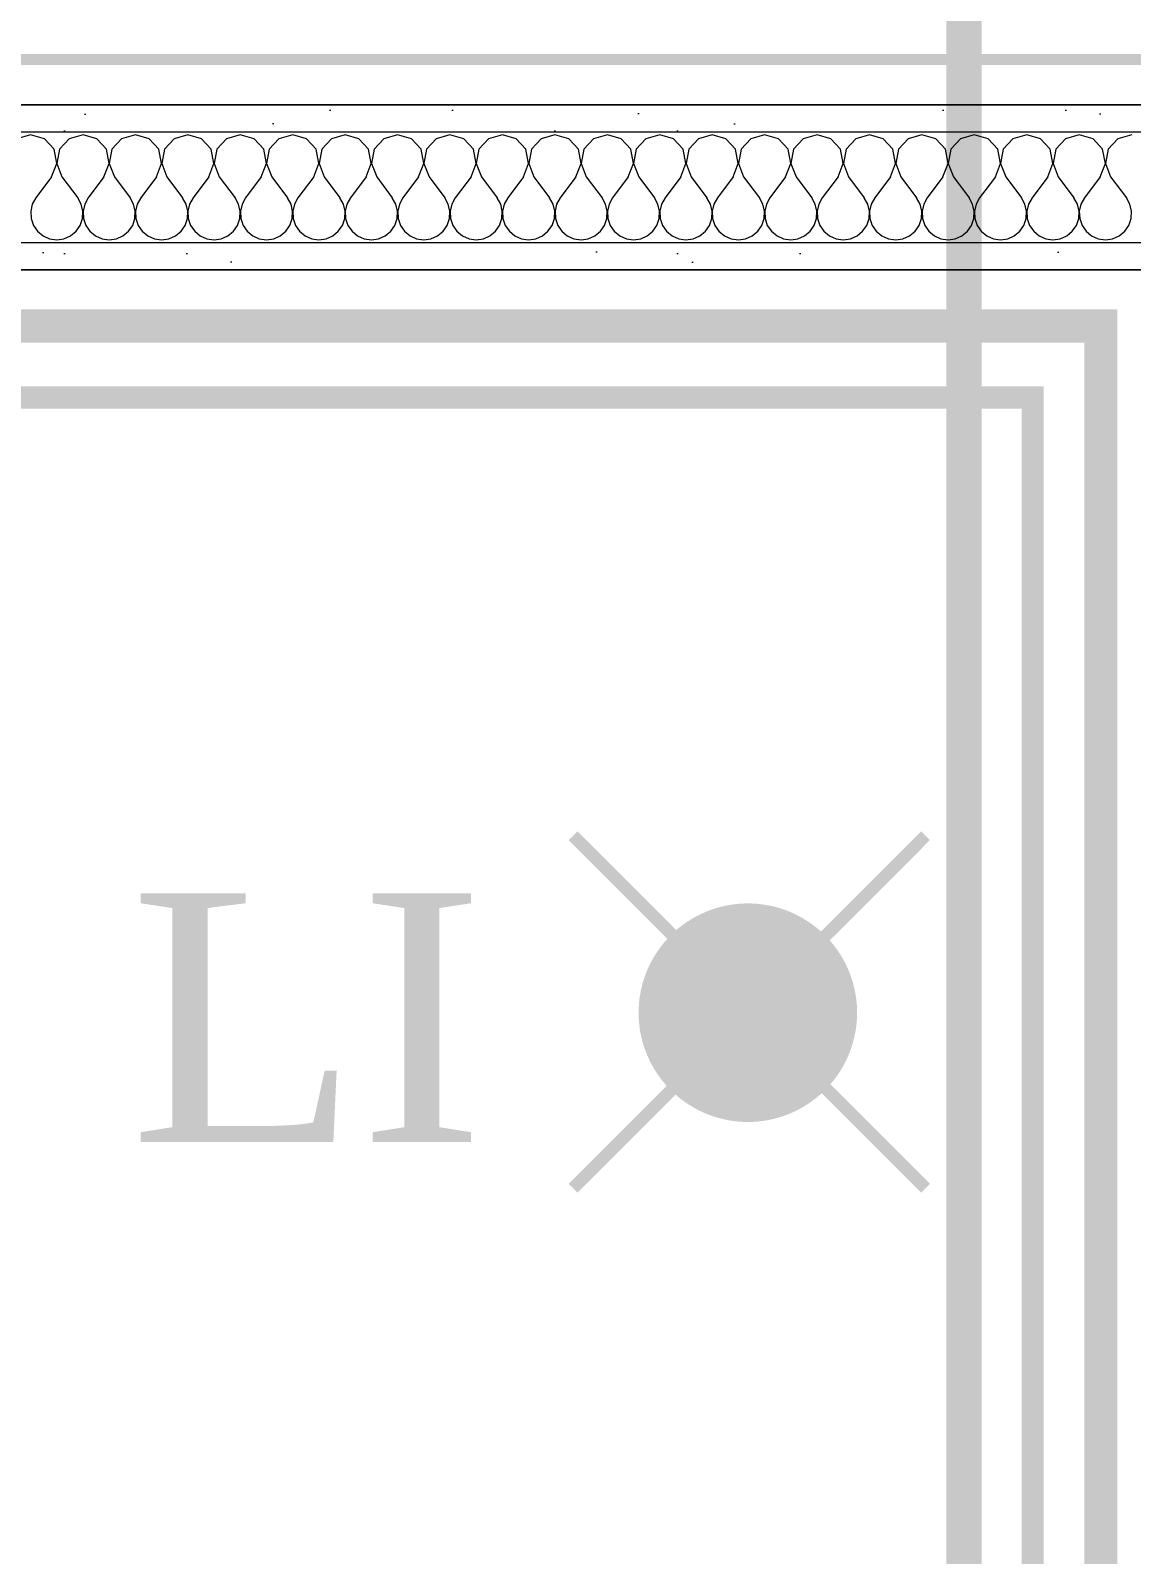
# Model space of a CAD drawing. Header units: millimetres. Extents: x 1322820 to 1391563, y 1051909 to 1098256.
# Drawn here: x 1360307 to 1361307, y 1081704 to 1083088 of the extents above; entities that cross this region are included whole.
import ezdxf

# ---------------------------------------------------------------- set-up
doc = ezdxf.new("R2010")
doc.units = ezdxf.units.MM
doc.header["$MEASUREMENT"] = 0
doc.linetypes.add('DUBLU_INTRERUPT', pattern=[1.093612, 0.529167, -0.211667, 0.141111, -0.211667])
doc.layers.get('0').update_dxf_attribs({"true_color": 0x787878})
doc.layers.add('Circuite', color=7, linetype='Continuous', lineweight=25)
for name, color, linetype in [('circuite iluminat vitali', 1, 'Continuous'), ('circuite prize vitali', 1, 'Continuous'), ('ELECTRICAL', 7, 'Continuous'), ('ELECTRICE', 1, 'Continuous')]:
    doc.layers.add(name, color=color, linetype=linetype)
doc.layers.add('New_arhitectura - pereti de compartimentare', color=7, linetype='Continuous', true_color=0x787878)
for name, color, linetype, lineweight, true_color in [('New_arhitectura - pereti de compartimentare_Pen_No__1', 7, 'Continuous', 13, 0x787878), ('New_arhitectura - pereti de compartimentare_Pen_No__21', 7, 'Continuous', 20, 0x787878), ('New_arhitectura - suprafete DTAC_Pen_No__14', 7, 'Continuous', 18, 0x787878), ('New_arhitectura - suprafete DTAC_Pen_No__2', 7, 'Continuous', 13, 0x787878)]:
    doc.layers.add(name, color=color, linetype=linetype, lineweight=lineweight, true_color=true_color)
pattern_1 = [(45, (1356235.236, 1079117.57), (-55.6847, 55.6847), [0, -52.5, 0, -78.75]), (110, (1356410.236, 1079117.57), (74.0008, 26.9341), [0, -38.5, 0, -66.5])]

# ---------------------------------------------------------------- blocks, each defined once
blk = doc.blocks.new('*X15', base_point=(1356235.2, 1078942.6))
at = {"layer": 'New_arhitectura - pereti de compartimentare_Pen_No__1', "color": 7, "linetype": 'Continuous', "lineweight": 13}
for p, q in [((1360306.7, 1082993.2), (1360294.1, 1082989.7)), ((1360319.2, 1082989.7), (1360306.7, 1082993.2)), ((1360328, 1082980.1), (1360319.2, 1082989.7)), ((1360341.8, 1082989.7), (1360333, 1082980.1)), ((1360354.3, 1082993.2), (1360341.8, 1082989.7)), ((1360366.8, 1082989.7), (1360354.3, 1082993.2)), ((1360375.6, 1082980.1), (1360366.8, 1082989.7)), ((1360389.4, 1082989.7), (1360380.6, 1082980.1)), ((1360401.9, 1082993.2), (1360389.4, 1082989.7)), ((1360414.4, 1082989.7), (1360401.9, 1082993.2)), ((1360423.2, 1082980.1), (1360414.4, 1082989.7)), ((1360437, 1082989.7), (1360428.2, 1082980.1)), ((1360449.5, 1082993.2), (1360437, 1082989.7)), ((1360462, 1082989.7), (1360449.5, 1082993.2)), ((1360470.8, 1082980.1), (1360462, 1082989.7)), ((1360484.6, 1082989.7), (1360475.8, 1082980.1)), ((1360497.1, 1082993.2), (1360484.6, 1082989.7)), ((1360509.7, 1082989.7), (1360497.1, 1082993.2)), ((1360518.4, 1082980.1), (1360509.7, 1082989.7)), ((1360532.2, 1082989.7), (1360523.5, 1082980.1)), ((1360544.8, 1082993.2), (1360532.2, 1082989.7)), ((1360557.3, 1082989.7), (1360544.8, 1082993.2)), ((1360566.1, 1082980.1), (1360557.3, 1082989.7)), ((1360579.9, 1082989.7), (1360571.1, 1082980.1)), ((1360592.4, 1082993.2), (1360579.9, 1082989.7)), ((1360604.9, 1082989.7), (1360592.4, 1082993.2)), ((1360613.7, 1082980.1), (1360604.9, 1082989.7)), ((1360627.5, 1082989.7), (1360618.7, 1082980.1)), ((1360640, 1082993.2), (1360627.5, 1082989.7)), ((1360652.5, 1082989.7), (1360640, 1082993.2)), ((1360661.3, 1082980.1), (1360652.5, 1082989.7)), ((1360675.1, 1082989.7), (1360666.3, 1082980.1)), ((1360687.6, 1082993.2), (1360675.1, 1082989.7)), ((1360700.1, 1082989.7), (1360687.6, 1082993.2)), ((1360708.9, 1082980.1), (1360700.1, 1082989.7)), ((1360722.7, 1082989.7), (1360713.9, 1082980.1)), ((1360735.2, 1082993.2), (1360722.7, 1082989.7)), ((1360747.8, 1082989.7), (1360735.2, 1082993.2)), ((1360756.5, 1082980.1), (1360747.8, 1082989.7)), ((1360770.3, 1082989.7), (1360761.6, 1082980.1)), ((1360782.9, 1082993.2), (1360770.3, 1082989.7)), ((1360795.4, 1082989.7), (1360782.9, 1082993.2)), ((1360804.2, 1082980.1), (1360795.4, 1082989.7)), ((1360818, 1082989.7), (1360809.2, 1082980.1)), ((1360830.5, 1082993.2), (1360818, 1082989.7)), ((1360843, 1082989.7), (1360830.5, 1082993.2)), ((1360851.8, 1082980.1), (1360843, 1082989.7)), ((1360865.6, 1082989.7), (1360856.8, 1082980.1)), ((1360878.1, 1082993.2), (1360865.6, 1082989.7)), ((1360890.6, 1082989.7), (1360878.1, 1082993.2)), ((1360899.4, 1082980.1), (1360890.6, 1082989.7)), ((1360913.2, 1082989.7), (1360904.4, 1082980.1)), ((1360925.7, 1082993.2), (1360913.2, 1082989.7)), ((1360938.2, 1082989.7), (1360925.7, 1082993.2)), ((1360947, 1082980.1), (1360938.2, 1082989.7)), ((1360960.8, 1082989.7), (1360952, 1082980.1)), ((1360973.3, 1082993.2), (1360960.8, 1082989.7)), ((1360985.8, 1082989.7), (1360973.3, 1082993.2)), ((1360994.6, 1082980.1), (1360985.8, 1082989.7)), ((1361008.4, 1082989.7), (1360999.7, 1082980.1)), ((1361021, 1082993.2), (1361008.4, 1082989.7)), ((1361033.5, 1082989.7), (1361021, 1082993.2)), ((1361042.2, 1082980.1), (1361033.5, 1082989.7)), ((1361056.1, 1082989.7), (1361047.3, 1082980.1)), ((1361068.6, 1082993.2), (1361056.1, 1082989.7)), ((1361081.1, 1082989.7), (1361068.6, 1082993.2)), ((1361089.9, 1082980.1), (1361081.1, 1082989.7)), ((1361103.7, 1082989.7), (1361094.9, 1082980.1)), ((1361116.2, 1082993.2), (1361103.7, 1082989.7)), ((1361128.7, 1082989.7), (1361116.2, 1082993.2)), ((1361137.5, 1082980.1), (1361128.7, 1082989.7)), ((1361151.3, 1082989.7), (1361142.5, 1082980.1)), ((1361163.8, 1082993.2), (1361151.3, 1082989.7)), ((1361176.3, 1082989.7), (1361163.8, 1082993.2)), ((1361185.1, 1082980.1), (1361176.3, 1082989.7)), ((1361198.9, 1082989.7), (1361190.1, 1082980.1)), ((1361211.4, 1082993.2), (1361198.9, 1082989.7)), ((1361223.9, 1082989.7), (1361211.4, 1082993.2)), ((1361232.7, 1082980.1), (1361223.9, 1082989.7)), ((1361246.5, 1082989.7), (1361237.7, 1082980.1)), ((1361259, 1082993.2), (1361246.5, 1082989.7)), ((1361271.6, 1082989.7), (1361259, 1082993.2)), ((1361280.3, 1082980.1), (1361271.6, 1082989.7)), ((1361294.1, 1082989.7), (1361285.4, 1082980.1)), ((1361306.7, 1082993.2), (1361294.1, 1082989.7)), ((1360330.4, 1082967.3), (1360328, 1082980.1)), ((1360333, 1082980.1), (1360330.6, 1082967.3)), ((1360378, 1082967.3), (1360375.6, 1082980.1)), ((1360380.6, 1082980.1), (1360378.2, 1082967.3)), ((1360425.6, 1082967.3), (1360423.2, 1082980.1)), ((1360428.2, 1082980.1), (1360425.8, 1082967.3)), ((1360473.2, 1082967.3), (1360470.8, 1082980.1)), ((1360475.8, 1082980.1), (1360473.4, 1082967.3)), ((1360520.9, 1082967.3), (1360518.4, 1082980.1)), ((1360523.5, 1082980.1), (1360521, 1082967.3)), ((1360568.5, 1082967.3), (1360566.1, 1082980.1)), ((1360571.1, 1082980.1), (1360568.7, 1082967.3)), ((1360616.1, 1082967.3), (1360613.7, 1082980.1)), ((1360618.7, 1082980.1), (1360616.3, 1082967.3)), ((1360663.7, 1082967.3), (1360661.3, 1082980.1)), ((1360666.3, 1082980.1), (1360663.9, 1082967.3)), ((1360711.3, 1082967.3), (1360708.9, 1082980.1)), ((1360713.9, 1082980.1), (1360711.5, 1082967.3)), ((1360758.9, 1082967.3), (1360756.5, 1082980.1)), ((1360761.6, 1082980.1), (1360759.1, 1082967.3)), ((1360806.6, 1082967.3), (1360804.2, 1082980.1)), ((1360809.2, 1082980.1), (1360806.8, 1082967.3)), ((1360854.2, 1082967.3), (1360851.8, 1082980.1)), ((1360856.8, 1082980.1), (1360854.4, 1082967.3)), ((1360901.8, 1082967.3), (1360899.4, 1082980.1)), ((1360904.4, 1082980.1), (1360902, 1082967.3)), ((1360949.4, 1082967.3), (1360947, 1082980.1)), ((1360952, 1082980.1), (1360949.6, 1082967.3)), ((1360997, 1082967.3), (1360994.6, 1082980.1)), ((1360999.7, 1082980.1), (1360997.2, 1082967.3)), ((1361044.7, 1082967.3), (1361042.2, 1082980.1)), ((1361047.3, 1082980.1), (1361044.9, 1082967.3)), ((1361092.3, 1082967.3), (1361089.9, 1082980.1)), ((1361094.9, 1082980.1), (1361092.5, 1082967.3)), ((1361139.9, 1082967.3), (1361137.5, 1082980.1)), ((1361142.5, 1082980.1), (1361140.1, 1082967.3)), ((1361187.5, 1082967.3), (1361185.1, 1082980.1)), ((1361190.1, 1082980.1), (1361187.7, 1082967.3)), ((1361235.1, 1082967.3), (1361232.7, 1082980.1)), ((1361237.7, 1082980.1), (1361235.3, 1082967.3)), ((1361282.8, 1082967.3), (1361280.3, 1082980.1)), ((1361285.4, 1082980.1), (1361283, 1082967.3)), ((1360325.7, 1082955.1), (1360330.4, 1082967.3)), ((1360330.6, 1082967.3), (1360335.2, 1082955.1)), ((1360373.3, 1082955.1), (1360378, 1082967.3)), ((1360378.2, 1082967.3), (1360382.9, 1082955.1)), ((1360421, 1082955.1), (1360425.6, 1082967.3)), ((1360425.8, 1082967.3), (1360430.5, 1082955.1)), ((1360468.6, 1082955.1), (1360473.2, 1082967.3)), ((1360473.4, 1082967.3), (1360478.1, 1082955.1)), ((1360516.2, 1082955.1), (1360520.9, 1082967.3)), ((1360521, 1082967.3), (1360525.7, 1082955.1)), ((1360563.8, 1082955.1), (1360568.5, 1082967.3)), ((1360568.7, 1082967.3), (1360573.3, 1082955.1)), ((1360611.4, 1082955.1), (1360616.1, 1082967.3)), ((1360616.3, 1082967.3), (1360621, 1082955.1)), ((1360659, 1082955.1), (1360663.7, 1082967.3)), ((1360663.9, 1082967.3), (1360668.6, 1082955.1)), ((1360706.7, 1082955.1), (1360711.3, 1082967.3)), ((1360711.5, 1082967.3), (1360716.2, 1082955.1)), ((1360754.3, 1082955.1), (1360758.9, 1082967.3)), ((1360759.1, 1082967.3), (1360763.8, 1082955.1)), ((1360801.9, 1082955.1), (1360806.6, 1082967.3)), ((1360806.8, 1082967.3), (1360811.4, 1082955.1)), ((1360849.5, 1082955.1), (1360854.2, 1082967.3)), ((1360854.4, 1082967.3), (1360859, 1082955.1)), ((1360897.1, 1082955.1), (1360901.8, 1082967.3)), ((1360902, 1082967.3), (1360906.7, 1082955.1)), ((1360944.8, 1082955.1), (1360949.4, 1082967.3)), ((1360949.6, 1082967.3), (1360954.3, 1082955.1)), ((1360992.4, 1082955.1), (1360997, 1082967.3)), ((1360997.2, 1082967.3), (1361001.9, 1082955.1)), ((1361040, 1082955.1), (1361044.7, 1082967.3)), ((1361044.9, 1082967.3), (1361049.5, 1082955.1)), ((1361087.6, 1082955.1), (1361092.3, 1082967.3)), ((1361092.5, 1082967.3), (1361097.1, 1082955.1)), ((1361135.2, 1082955.1), (1361139.9, 1082967.3)), ((1361140.1, 1082967.3), (1361144.8, 1082955.1)), ((1361182.9, 1082955.1), (1361187.5, 1082967.3)), ((1361187.7, 1082967.3), (1361192.4, 1082955.1)), ((1361230.5, 1082955.1), (1361235.1, 1082967.3)), ((1361235.3, 1082967.3), (1361240, 1082955.1)), ((1361278.1, 1082955.1), (1361282.8, 1082967.3)), ((1361283, 1082967.3), (1361287.6, 1082955.1)), ((1360325.7, 1082955.1), (1360311.4, 1082936.1)), ((1360335.2, 1082955.1), (1360349.5, 1082936.1)), ((1360373.3, 1082955.1), (1360359, 1082936.1)), ((1360382.9, 1082955.1), (1360397.1, 1082936.1)), ((1360421, 1082955.1), (1360406.7, 1082936.1)), ((1360430.5, 1082955.1), (1360444.8, 1082936.1)), ((1360468.6, 1082955.1), (1360454.3, 1082936.1)), ((1360478.1, 1082955.1), (1360492.4, 1082936.1)), ((1360516.2, 1082955.1), (1360501.9, 1082936.1)), ((1360525.7, 1082955.1), (1360540, 1082936.1)), ((1360563.8, 1082955.1), (1360549.5, 1082936.1)), ((1360573.3, 1082955.1), (1360587.6, 1082936.1)), ((1360611.4, 1082955.1), (1360597.1, 1082936.1)), ((1360621, 1082955.1), (1360635.2, 1082936.1)), ((1360659, 1082955.1), (1360644.8, 1082936.1)), ((1360668.6, 1082955.1), (1360682.9, 1082936.1)), ((1360706.7, 1082955.1), (1360692.4, 1082936.1)), ((1360716.2, 1082955.1), (1360730.5, 1082936.1)), ((1360754.3, 1082955.1), (1360740, 1082936.1)), ((1360763.8, 1082955.1), (1360778.1, 1082936.1)), ((1360801.9, 1082955.1), (1360787.6, 1082936.1)), ((1360811.4, 1082955.1), (1360825.7, 1082936.1)), ((1360849.5, 1082955.1), (1360835.2, 1082936.1)), ((1360859, 1082955.1), (1360873.3, 1082936.1)), ((1360897.1, 1082955.1), (1360882.9, 1082936.1)), ((1360906.7, 1082955.1), (1360921, 1082936.1)), ((1360944.8, 1082955.1), (1360930.5, 1082936.1)), ((1360954.3, 1082955.1), (1360968.6, 1082936.1)), ((1360992.4, 1082955.1), (1360978.1, 1082936.1)), ((1361001.9, 1082955.1), (1361016.2, 1082936.1)), ((1361040, 1082955.1), (1361025.7, 1082936.1)), ((1361049.5, 1082955.1), (1361063.8, 1082936.1)), ((1361087.6, 1082955.1), (1361073.3, 1082936.1)), ((1361097.1, 1082955.1), (1361111.4, 1082936.1)), ((1361135.2, 1082955.1), (1361121, 1082936.1)), ((1361144.8, 1082955.1), (1361159, 1082936.1)), ((1361182.9, 1082955.1), (1361168.6, 1082936.1)), ((1361192.4, 1082955.1), (1361206.7, 1082936.1)), ((1361230.5, 1082955.1), (1361216.2, 1082936.1)), ((1361240, 1082955.1), (1361254.3, 1082936.1)), ((1361278.1, 1082955.1), (1361263.8, 1082936.1)), ((1361287.6, 1082955.1), (1361301.9, 1082936.1)), ((1360311.4, 1082936.1), (1360308.2, 1082930.3)), ((1360352.7, 1082930.3), (1360349.5, 1082936.1)), ((1360359, 1082936.1), (1360355.9, 1082930.3)), ((1360400.3, 1082930.3), (1360397.1, 1082936.1)), ((1360406.7, 1082936.1), (1360403.5, 1082930.3)), ((1360447.9, 1082930.3), (1360444.8, 1082936.1)), ((1360454.3, 1082936.1), (1360451.1, 1082930.3)), ((1360495.6, 1082930.3), (1360492.4, 1082936.1)), ((1360501.9, 1082936.1), (1360498.7, 1082930.3)), ((1360543.2, 1082930.3), (1360540, 1082936.1)), ((1360549.5, 1082936.1), (1360546.3, 1082930.3)), ((1360590.8, 1082930.3), (1360587.6, 1082936.1)), ((1360597.1, 1082936.1), (1360594, 1082930.3)), ((1360638.4, 1082930.3), (1360635.2, 1082936.1)), ((1360644.8, 1082936.1), (1360641.6, 1082930.3)), ((1360686, 1082930.3), (1360682.9, 1082936.1)), ((1360692.4, 1082936.1), (1360689.2, 1082930.3)), ((1360733.7, 1082930.3), (1360730.5, 1082936.1)), ((1360740, 1082936.1), (1360736.8, 1082930.3)), ((1360781.3, 1082930.3), (1360778.1, 1082936.1)), ((1360787.6, 1082936.1), (1360784.4, 1082930.3)), ((1360828.9, 1082930.3), (1360825.7, 1082936.1)), ((1360835.2, 1082936.1), (1360832.1, 1082930.3)), ((1360876.5, 1082930.3), (1360873.3, 1082936.1)), ((1360882.9, 1082936.1), (1360879.7, 1082930.3)), ((1360924.1, 1082930.3), (1360921, 1082936.1)), ((1360930.5, 1082936.1), (1360927.3, 1082930.3)), ((1360971.7, 1082930.3), (1360968.6, 1082936.1)), ((1360978.1, 1082936.1), (1360974.9, 1082930.3)), ((1361019.4, 1082930.3), (1361016.2, 1082936.1)), ((1361025.7, 1082936.1), (1361022.5, 1082930.3)), ((1361067, 1082930.3), (1361063.8, 1082936.1)), ((1361073.3, 1082936.1), (1361070.2, 1082930.3)), ((1361114.6, 1082930.3), (1361111.4, 1082936.1)), ((1361121, 1082936.1), (1361117.8, 1082930.3)), ((1361162.2, 1082930.3), (1361159, 1082936.1)), ((1361168.6, 1082936.1), (1361165.4, 1082930.3)), ((1361209.8, 1082930.3), (1361206.7, 1082936.1)), ((1361216.2, 1082936.1), (1361213, 1082930.3)), ((1361257.5, 1082930.3), (1361254.3, 1082936.1)), ((1361263.8, 1082936.1), (1361260.6, 1082930.3)), ((1361305.1, 1082930.3), (1361301.9, 1082936.1)), ((1360308.2, 1082930.3), (1360306.8, 1082923.9)), ((1360306.8, 1082923.9), (1360307.1, 1082917.4)), ((1360354.2, 1082923.9), (1360352.7, 1082930.3)), ((1360353.9, 1082917.4), (1360354.2, 1082923.9)), ((1360355.9, 1082930.3), (1360354.4, 1082923.9)), ((1360354.4, 1082923.9), (1360354.7, 1082917.4)), ((1360401.8, 1082923.9), (1360400.3, 1082930.3)), ((1360401.5, 1082917.4), (1360401.8, 1082923.9)), ((1360403.5, 1082930.3), (1360402, 1082923.9)), ((1360402, 1082923.9), (1360402.3, 1082917.4)), ((1360449.4, 1082923.9), (1360447.9, 1082930.3)), ((1360449.1, 1082917.4), (1360449.4, 1082923.9)), ((1360451.1, 1082930.3), (1360449.6, 1082923.9)), ((1360449.6, 1082923.9), (1360449.9, 1082917.4)), ((1360497, 1082923.9), (1360495.6, 1082930.3)), ((1360496.7, 1082917.4), (1360497, 1082923.9)), ((1360498.7, 1082930.3), (1360497.2, 1082923.9)), ((1360497.2, 1082923.9), (1360497.6, 1082917.4)), ((1360544.7, 1082923.9), (1360543.2, 1082930.3)), ((1360544.3, 1082917.4), (1360544.7, 1082923.9)), ((1360546.3, 1082930.3), (1360544.9, 1082923.9)), ((1360544.9, 1082923.9), (1360545.2, 1082917.4)), ((1360592.3, 1082923.9), (1360590.8, 1082930.3)), ((1360592, 1082917.4), (1360592.3, 1082923.9)), ((1360594, 1082930.3), (1360592.5, 1082923.9)), ((1360592.5, 1082923.9), (1360592.8, 1082917.4)), ((1360639.9, 1082923.9), (1360638.4, 1082930.3)), ((1360639.6, 1082917.4), (1360639.9, 1082923.9)), ((1360641.6, 1082930.3), (1360640.1, 1082923.9)), ((1360640.1, 1082923.9), (1360640.4, 1082917.4)), ((1360687.5, 1082923.9), (1360686, 1082930.3)), ((1360687.2, 1082917.4), (1360687.5, 1082923.9)), ((1360689.2, 1082930.3), (1360687.7, 1082923.9)), ((1360687.7, 1082923.9), (1360688, 1082917.4)), ((1360735.1, 1082923.9), (1360733.7, 1082930.3)), ((1360734.8, 1082917.4), (1360735.1, 1082923.9)), ((1360736.8, 1082930.3), (1360735.3, 1082923.9)), ((1360735.3, 1082923.9), (1360735.7, 1082917.4)), ((1360782.8, 1082923.9), (1360781.3, 1082930.3)), ((1360782.4, 1082917.4), (1360782.8, 1082923.9)), ((1360784.4, 1082930.3), (1360783, 1082923.9)), ((1360783, 1082923.9), (1360783.3, 1082917.4)), ((1360830.4, 1082923.9), (1360828.9, 1082930.3)), ((1360830.1, 1082917.4), (1360830.4, 1082923.9)), ((1360832.1, 1082930.3), (1360830.6, 1082923.9)), ((1360830.6, 1082923.9), (1360830.9, 1082917.4)), ((1360878, 1082923.9), (1360876.5, 1082930.3)), ((1360877.7, 1082917.4), (1360878, 1082923.9)), ((1360879.7, 1082930.3), (1360878.2, 1082923.9)), ((1360878.2, 1082923.9), (1360878.5, 1082917.4)), ((1360925.6, 1082923.9), (1360924.1, 1082930.3)), ((1360925.3, 1082917.4), (1360925.6, 1082923.9)), ((1360927.3, 1082930.3), (1360925.8, 1082923.9)), ((1360925.8, 1082923.9), (1360926.1, 1082917.4)), ((1360973.2, 1082923.9), (1360971.7, 1082930.3)), ((1360972.9, 1082917.4), (1360973.2, 1082923.9)), ((1360974.9, 1082930.3), (1360973.4, 1082923.9)), ((1360973.4, 1082923.9), (1360973.7, 1082917.4)), ((1361020.9, 1082923.9), (1361019.4, 1082930.3)), ((1361020.5, 1082917.4), (1361020.9, 1082923.9)), ((1361022.5, 1082930.3), (1361021, 1082923.9)), ((1361021, 1082923.9), (1361021.4, 1082917.4)), ((1361068.5, 1082923.9), (1361067, 1082930.3)), ((1361068.2, 1082917.4), (1361068.5, 1082923.9)), ((1361070.2, 1082930.3), (1361068.7, 1082923.9)), ((1361068.7, 1082923.9), (1361069, 1082917.4)), ((1361116.1, 1082923.9), (1361114.6, 1082930.3)), ((1361115.8, 1082917.4), (1361116.1, 1082923.9)), ((1361117.8, 1082930.3), (1361116.3, 1082923.9)), ((1361116.3, 1082923.9), (1361116.6, 1082917.4)), ((1361163.7, 1082923.9), (1361162.2, 1082930.3)), ((1361163.4, 1082917.4), (1361163.7, 1082923.9)), ((1361165.4, 1082930.3), (1361163.9, 1082923.9)), ((1361163.9, 1082923.9), (1361164.2, 1082917.4)), ((1361211.3, 1082923.9), (1361209.8, 1082930.3)), ((1361211, 1082917.4), (1361211.3, 1082923.9)), ((1361213, 1082930.3), (1361211.5, 1082923.9)), ((1361211.5, 1082923.9), (1361211.8, 1082917.4)), ((1361258.9, 1082923.9), (1361257.5, 1082930.3)), ((1361258.6, 1082917.4), (1361258.9, 1082923.9)), ((1361260.6, 1082930.3), (1361259.1, 1082923.9)), ((1361259.1, 1082923.9), (1361259.5, 1082917.4)), ((1361306.6, 1082923.9), (1361305.1, 1082930.3)), ((1361306.3, 1082917.4), (1361306.6, 1082923.9)), ((1360307.1, 1082917.4), (1360309.2, 1082911.1)), ((1360309.2, 1082911.1), (1360312.9, 1082905.7)), ((1360312.9, 1082905.7), (1360318, 1082901.5)), ((1360343, 1082901.5), (1360348, 1082905.7)), ((1360348, 1082905.7), (1360351.8, 1082911.1)), ((1360351.8, 1082911.1), (1360353.9, 1082917.4)), ((1360354.7, 1082917.4), (1360356.8, 1082911.1)), ((1360356.8, 1082911.1), (1360360.5, 1082905.7)), ((1360360.5, 1082905.7), (1360365.6, 1082901.5)), ((1360390.6, 1082901.5), (1360395.7, 1082905.7)), ((1360395.7, 1082905.7), (1360399.4, 1082911.1)), ((1360399.4, 1082911.1), (1360401.5, 1082917.4)), ((1360402.3, 1082917.4), (1360404.4, 1082911.1)), ((1360404.4, 1082911.1), (1360408.1, 1082905.7)), ((1360408.1, 1082905.7), (1360413.2, 1082901.5)), ((1360438.2, 1082901.5), (1360443.3, 1082905.7)), ((1360443.3, 1082905.7), (1360447, 1082911.1)), ((1360447, 1082911.1), (1360449.1, 1082917.4)), ((1360449.9, 1082917.4), (1360452, 1082911.1)), ((1360452, 1082911.1), (1360455.8, 1082905.7)), ((1360455.8, 1082905.7), (1360460.8, 1082901.5)), ((1360485.8, 1082901.5), (1360490.9, 1082905.7)), ((1360490.9, 1082905.7), (1360494.6, 1082911.1)), ((1360494.6, 1082911.1), (1360496.7, 1082917.4)), ((1360497.6, 1082917.4), (1360499.7, 1082911.1)), ((1360499.7, 1082911.1), (1360503.4, 1082905.7)), ((1360503.4, 1082905.7), (1360508.4, 1082901.5)), ((1360533.5, 1082901.5), (1360538.5, 1082905.7)), ((1360538.5, 1082905.7), (1360542.2, 1082911.1)), ((1360542.2, 1082911.1), (1360544.3, 1082917.4)), ((1360545.2, 1082917.4), (1360547.3, 1082911.1)), ((1360547.3, 1082911.1), (1360551, 1082905.7)), ((1360551, 1082905.7), (1360556.1, 1082901.5)), ((1360581.1, 1082901.5), (1360586.1, 1082905.7)), ((1360586.1, 1082905.7), (1360589.9, 1082911.1)), ((1360589.9, 1082911.1), (1360592, 1082917.4)), ((1360592.8, 1082917.4), (1360594.9, 1082911.1)), ((1360594.9, 1082911.1), (1360598.6, 1082905.7)), ((1360598.6, 1082905.7), (1360603.7, 1082901.5)), ((1360628.7, 1082901.5), (1360633.8, 1082905.7)), ((1360633.8, 1082905.7), (1360637.5, 1082911.1)), ((1360637.5, 1082911.1), (1360639.6, 1082917.4)), ((1360640.4, 1082917.4), (1360642.5, 1082911.1)), ((1360642.5, 1082911.1), (1360646.2, 1082905.7)), ((1360646.2, 1082905.7), (1360651.3, 1082901.5)), ((1360676.3, 1082901.5), (1360681.4, 1082905.7)), ((1360681.4, 1082905.7), (1360685.1, 1082911.1)), ((1360685.1, 1082911.1), (1360687.2, 1082917.4)), ((1360688, 1082917.4), (1360690.1, 1082911.1)), ((1360690.1, 1082911.1), (1360693.9, 1082905.7)), ((1360693.9, 1082905.7), (1360698.9, 1082901.5)), ((1360723.9, 1082901.5), (1360729, 1082905.7)), ((1360729, 1082905.7), (1360732.7, 1082911.1)), ((1360732.7, 1082911.1), (1360734.8, 1082917.4)), ((1360735.7, 1082917.4), (1360737.7, 1082911.1)), ((1360737.7, 1082911.1), (1360741.5, 1082905.7)), ((1360741.5, 1082905.7), (1360746.5, 1082901.5)), ((1360771.6, 1082901.5), (1360776.6, 1082905.7)), ((1360776.6, 1082905.7), (1360780.3, 1082911.1)), ((1360780.3, 1082911.1), (1360782.4, 1082917.4)), ((1360783.3, 1082917.4), (1360785.4, 1082911.1)), ((1360785.4, 1082911.1), (1360789.1, 1082905.7)), ((1360789.1, 1082905.7), (1360794.1, 1082901.5)), ((1360819.2, 1082901.5), (1360824.2, 1082905.7)), ((1360824.2, 1082905.7), (1360828, 1082911.1)), ((1360828, 1082911.1), (1360830.1, 1082917.4)), ((1360830.9, 1082917.4), (1360833, 1082911.1)), ((1360833, 1082911.1), (1360836.7, 1082905.7)), ((1360836.7, 1082905.7), (1360841.8, 1082901.5)), ((1360866.8, 1082901.5), (1360871.9, 1082905.7)), ((1360871.9, 1082905.7), (1360875.6, 1082911.1)), ((1360875.6, 1082911.1), (1360877.7, 1082917.4)), ((1360878.5, 1082917.4), (1360880.6, 1082911.1)), ((1360880.6, 1082911.1), (1360884.3, 1082905.7)), ((1360884.3, 1082905.7), (1360889.4, 1082901.5)), ((1360914.4, 1082901.5), (1360919.5, 1082905.7)), ((1360919.5, 1082905.7), (1360923.2, 1082911.1)), ((1360923.2, 1082911.1), (1360925.3, 1082917.4)), ((1360926.1, 1082917.4), (1360928.2, 1082911.1)), ((1360928.2, 1082911.1), (1360931.9, 1082905.7)), ((1360931.9, 1082905.7), (1360937, 1082901.5)), ((1360962, 1082901.5), (1360967.1, 1082905.7)), ((1360967.1, 1082905.7), (1360970.8, 1082911.1)), ((1360970.8, 1082911.1), (1360972.9, 1082917.4)), ((1360973.7, 1082917.4), (1360975.8, 1082911.1)), ((1360975.8, 1082911.1), (1360979.6, 1082905.7)), ((1360979.6, 1082905.7), (1360984.6, 1082901.5)), ((1361009.7, 1082901.5), (1361014.7, 1082905.7)), ((1361014.7, 1082905.7), (1361018.4, 1082911.1)), ((1361018.4, 1082911.1), (1361020.5, 1082917.4)), ((1361021.4, 1082917.4), (1361023.5, 1082911.1)), ((1361023.5, 1082911.1), (1361027.2, 1082905.7)), ((1361027.2, 1082905.7), (1361032.2, 1082901.5)), ((1361057.3, 1082901.5), (1361062.3, 1082905.7)), ((1361062.3, 1082905.7), (1361066.1, 1082911.1)), ((1361066.1, 1082911.1), (1361068.2, 1082917.4)), ((1361069, 1082917.4), (1361071.1, 1082911.1)), ((1361071.1, 1082911.1), (1361074.8, 1082905.7)), ((1361074.8, 1082905.7), (1361079.9, 1082901.5)), ((1361104.9, 1082901.5), (1361110, 1082905.7)), ((1361110, 1082905.7), (1361113.7, 1082911.1)), ((1361113.7, 1082911.1), (1361115.8, 1082917.4)), ((1361116.6, 1082917.4), (1361118.7, 1082911.1)), ((1361118.7, 1082911.1), (1361122.4, 1082905.7)), ((1361122.4, 1082905.7), (1361127.5, 1082901.5)), ((1361152.5, 1082901.5), (1361157.6, 1082905.7)), ((1361157.6, 1082905.7), (1361161.3, 1082911.1)), ((1361161.3, 1082911.1), (1361163.4, 1082917.4)), ((1361164.2, 1082917.4), (1361166.3, 1082911.1)), ((1361166.3, 1082911.1), (1361170, 1082905.7)), ((1361170, 1082905.7), (1361175.1, 1082901.5)), ((1361200.1, 1082901.5), (1361205.2, 1082905.7)), ((1361205.2, 1082905.7), (1361208.9, 1082911.1)), ((1361208.9, 1082911.1), (1361211, 1082917.4)), ((1361211.8, 1082917.4), (1361213.9, 1082911.1)), ((1361213.9, 1082911.1), (1361217.7, 1082905.7)), ((1361217.7, 1082905.7), (1361222.7, 1082901.5)), ((1361247.8, 1082901.5), (1361252.8, 1082905.7)), ((1361252.8, 1082905.7), (1361256.5, 1082911.1)), ((1361256.5, 1082911.1), (1361258.6, 1082917.4)), ((1361259.5, 1082917.4), (1361261.6, 1082911.1)), ((1361261.6, 1082911.1), (1361265.3, 1082905.7)), ((1361265.3, 1082905.7), (1361270.3, 1082901.5)), ((1361295.4, 1082901.5), (1361300.4, 1082905.7)), ((1361300.4, 1082905.7), (1361304.2, 1082911.1)), ((1361304.2, 1082911.1), (1361306.3, 1082917.4)), ((1360318, 1082901.5), (1360324, 1082898.9)), ((1360324, 1082898.9), (1360330.5, 1082898)), ((1360330.5, 1082898), (1360337, 1082898.9)), ((1360337, 1082898.9), (1360343, 1082901.5)), ((1360365.6, 1082901.5), (1360371.6, 1082898.9)), ((1360371.6, 1082898.9), (1360378.1, 1082898)), ((1360378.1, 1082898), (1360384.6, 1082898.9)), ((1360384.6, 1082898.9), (1360390.6, 1082901.5)), ((1360413.2, 1082901.5), (1360419.2, 1082898.9)), ((1360419.2, 1082898.9), (1360425.7, 1082898)), ((1360425.7, 1082898), (1360432.2, 1082898.9)), ((1360432.2, 1082898.9), (1360438.2, 1082901.5)), ((1360460.8, 1082901.5), (1360466.8, 1082898.9)), ((1360466.8, 1082898.9), (1360473.3, 1082898)), ((1360473.3, 1082898), (1360479.8, 1082898.9)), ((1360479.8, 1082898.9), (1360485.8, 1082901.5)), ((1360508.4, 1082901.5), (1360514.4, 1082898.9)), ((1360514.4, 1082898.9), (1360521, 1082898)), ((1360521, 1082898), (1360527.5, 1082898.9)), ((1360527.5, 1082898.9), (1360533.5, 1082901.5)), ((1360556.1, 1082901.5), (1360562.1, 1082898.9)), ((1360562.1, 1082898.9), (1360568.6, 1082898)), ((1360568.6, 1082898), (1360575.1, 1082898.9)), ((1360575.1, 1082898.9), (1360581.1, 1082901.5)), ((1360603.7, 1082901.5), (1360609.7, 1082898.9)), ((1360609.7, 1082898.9), (1360616.2, 1082898)), ((1360616.2, 1082898), (1360622.7, 1082898.9)), ((1360622.7, 1082898.9), (1360628.7, 1082901.5)), ((1360651.3, 1082901.5), (1360657.3, 1082898.9)), ((1360657.3, 1082898.9), (1360663.8, 1082898)), ((1360663.8, 1082898), (1360670.3, 1082898.9)), ((1360670.3, 1082898.9), (1360676.3, 1082901.5)), ((1360698.9, 1082901.5), (1360704.9, 1082898.9)), ((1360704.9, 1082898.9), (1360711.4, 1082898)), ((1360711.4, 1082898), (1360717.9, 1082898.9)), ((1360717.9, 1082898.9), (1360723.9, 1082901.5)), ((1360746.5, 1082901.5), (1360752.5, 1082898.9)), ((1360752.5, 1082898.9), (1360759, 1082898)), ((1360759, 1082898), (1360765.6, 1082898.9)), ((1360765.6, 1082898.9), (1360771.6, 1082901.5)), ((1360794.1, 1082901.5), (1360800.2, 1082898.9)), ((1360800.2, 1082898.9), (1360806.7, 1082898)), ((1360806.7, 1082898), (1360813.2, 1082898.9)), ((1360813.2, 1082898.9), (1360819.2, 1082901.5)), ((1360841.8, 1082901.5), (1360847.8, 1082898.9)), ((1360847.8, 1082898.9), (1360854.3, 1082898)), ((1360854.3, 1082898), (1360860.8, 1082898.9)), ((1360860.8, 1082898.9), (1360866.8, 1082901.5)), ((1360889.4, 1082901.5), (1360895.4, 1082898.9)), ((1360895.4, 1082898.9), (1360901.9, 1082898)), ((1360901.9, 1082898), (1360908.4, 1082898.9)), ((1360908.4, 1082898.9), (1360914.4, 1082901.5)), ((1360937, 1082901.5), (1360943, 1082898.9)), ((1360943, 1082898.9), (1360949.5, 1082898)), ((1360949.5, 1082898), (1360956, 1082898.9)), ((1360956, 1082898.9), (1360962, 1082901.5)), ((1360984.6, 1082901.5), (1360990.6, 1082898.9)), ((1360990.6, 1082898.9), (1360997.1, 1082898)), ((1360997.1, 1082898), (1361003.6, 1082898.9)), ((1361003.6, 1082898.9), (1361009.7, 1082901.5)), ((1361032.2, 1082901.5), (1361038.3, 1082898.9)), ((1361038.3, 1082898.9), (1361044.8, 1082898)), ((1361044.8, 1082898), (1361051.3, 1082898.9)), ((1361051.3, 1082898.9), (1361057.3, 1082901.5)), ((1361079.9, 1082901.5), (1361085.9, 1082898.9)), ((1361085.9, 1082898.9), (1361092.4, 1082898)), ((1361092.4, 1082898), (1361098.9, 1082898.9)), ((1361098.9, 1082898.9), (1361104.9, 1082901.5)), ((1361127.5, 1082901.5), (1361133.5, 1082898.9)), ((1361133.5, 1082898.9), (1361140, 1082898)), ((1361140, 1082898), (1361146.5, 1082898.9)), ((1361146.5, 1082898.9), (1361152.5, 1082901.5)), ((1361175.1, 1082901.5), (1361181.1, 1082898.9)), ((1361181.1, 1082898.9), (1361187.6, 1082898)), ((1361187.6, 1082898), (1361194.1, 1082898.9)), ((1361194.1, 1082898.9), (1361200.1, 1082901.5)), ((1361222.7, 1082901.5), (1361228.7, 1082898.9)), ((1361228.7, 1082898.9), (1361235.2, 1082898)), ((1361235.2, 1082898), (1361241.7, 1082898.9)), ((1361241.7, 1082898.9), (1361247.8, 1082901.5)), ((1361270.3, 1082901.5), (1361276.3, 1082898.9)), ((1361276.3, 1082898.9), (1361282.9, 1082898)), ((1361282.9, 1082898), (1361289.4, 1082898.9)), ((1361289.4, 1082898.9), (1361295.4, 1082901.5))]:
    blk.add_line(p, q, dxfattribs=at)
blk = doc.blocks.new('Wall_8_1', base_point=(1357078.5, 1083020.6))
at = {"layer": 'New_arhitectura - pereti de compartimentare', "linetype": 'Continuous', "lineweight": 0, "true_color": 0x000000}
h = blk.add_hatch(dxfattribs=at)
h.set_pattern_fill('RENDER__1__0001', color=18, style=0, pattern_type=2)
h.set_pattern_definition(pattern_1)
h.paths.add_polyline_path([(1358778.5, 1082995.6), (1361578.5, 1082995.6), (1361578.5, 1083020.6), (1358778.5, 1083020.6)])
h = blk.add_hatch(dxfattribs=at)
h.set_pattern_fill('RENDER__1__0001', color=18, style=0, pattern_type=2)
h.set_pattern_definition(pattern_1)
h.paths.add_polyline_path([(1358778.5, 1082895.6), (1358778.5, 1082870.6), (1361578.5, 1082870.6), (1361578.5, 1082895.6)])
at = {"layer": 'New_arhitectura - pereti de compartimentare_Pen_No__21', "color": 7, "linetype": 'Continuous', "lineweight": 20}
for p, q in [((1361578.5, 1082995.6), (1358778.5, 1082995.6)), ((1358778.5, 1082895.6), (1361578.5, 1082895.6))]:
    blk.add_line(p, q, dxfattribs=at)
at = {"layer": 'New_arhitectura - pereti de compartimentare_Pen_No__21', "color": 7, "linetype": 'Continuous', "lineweight": 20, "flags": 128}
for points in [[(1361578.5, 1083020.6), (1358778.5, 1083020.6)], [(1358778.5, 1082870.6), (1361578.5, 1082870.6)]]:
    blk.add_lwpolyline(points, dxfattribs=at)
at = {"layer": 'New_arhitectura - pereti de compartimentare', "color": 2, "lineweight": 13}
blk.add_blockref('*X15', (1356235.2, 1078942.6), dxfattribs=at)
blk = doc.blocks.new('terasa')
at = {"layer": 'New_arhitectura - suprafete DTAC_Pen_No__14', "linetype": 'Continuous', "lineweight": 18, "flags": 128}
blk.add_lwpolyline([(1361578.539, 1079220.6), (1361578.539, 1082870.6), (1357078.539, 1082870.6), (1357078.539, 1079975.6), (1357378.539, 1079975.6), (1357378.539, 1079220.6)], close=True, dxfattribs=at)
at = {"layer": 'New_arhitectura - suprafete DTAC_Pen_No__2', "linetype": 'Continuous', "lineweight": 13, "flags": 128}
blk.add_lwpolyline([(1357078.539, 1083020.6), (1361578.539, 1083020.6), (1361578.539, 1090570.6), (1357078.539, 1090570.6)], close=True, dxfattribs=at)
at = {"layer": 'New_arhitectura - pereti de compartimentare', "lineweight": 13}
blk.add_blockref('Wall_8_1', (1357078.539, 1083020.6), dxfattribs=at)

msp = doc.modelspace()

# ---------------------------------------------------------------- block references
msp.add_blockref('terasa', (0, 0))

# ---------------------------------------------------------------- next in the draw order: hatches: boundary and pattern name
at = {"layer": 'ELECTRICE', "linetype": 'DUBLU_INTRERUPT'}
h = msp.add_hatch(color=1, dxfattribs=at)
h.paths.add_polyline_path([(1360880.8, 1082134.2, 0.414226), (1361020.2, 1082118.9), (1360942.9, 1082196.3)])
h.paths.add_polyline_path([(1360942.9, 1082196.3), (1361020.2, 1082118.9, 0.227426), (1361057.4, 1082196.3, 0.227437), (1361020.2, 1082273.7)])
h.paths.add_polyline_path([(1360942.9, 1082196.3), (1361020.2, 1082273.7, 0.414202), (1360880.8, 1082258.4)])
h.paths.add_polyline_path([(1360880.8, 1082134.2), (1360942.9, 1082196.3), (1360880.8, 1082258.4, 0.170706), (1360858.9, 1082196.3, 0.170696)])

# ---------------------------------------------------------------- next in the draw order: linework, layer by layer
at = {"layer": 'Circuite', "linetype": 'DUBLU_INTRERUPT', "lineweight": 20, "ltscale": 1000, "const_width": 10}
msp.add_lwpolyline([(1351361.9, 1085092.2), (1351361.9, 1083515.4), (1351716.9, 1083515.4), (1351716.9, 1083515.4), (1351716.9, 1083061.6), (1361547.4, 1083061.6), (1361547.4, 1081067.4), (1361547.4, 1081067.4), (1361547.4, 1081067.4), (1361547.4, 1081067.4)], dxfattribs=at)
at = {"layer": 'circuite iluminat vitali', "lineweight": 20, "const_width": 30}
msp.add_lwpolyline([(1354574.1, 1082819.7), (1361278.8, 1082819.7), (1361278.8, 1081061.9)], dxfattribs=at)
at = {"layer": 'circuite prize vitali', "lineweight": 20}
for points, const_width in [([(1361216.8, 1080953.3), (1361154.5, 1080953.3), (1361154.5, 1083860.3), (1361485, 1083860.3), (1361485, 1086482.8), (1363376.2, 1086482.8)], 32), ([(1353647.5, 1083378.1), (1357140, 1083378.1), (1357140, 1082752.6), (1357140, 1081179.2), (1357140, 1082754.8), (1361216.8, 1082754.8), (1361216.8, 1081064.9), (1361216.8, 1081064.9)], 20)]:
    msp.add_lwpolyline(points, dxfattribs=dict(at, const_width=const_width))
at = {"layer": 'ELECTRICAL', "linetype": 'Continuous', "const_width": 11.3, "flags": 128}
msp.add_lwpolyline([(1361119.5, 1082357), (1360799.4, 1082036.9), (1360959.5, 1082196.9), (1361119.5, 1082036.9), (1360799.4, 1082357)], dxfattribs=at)

# ---------------------------------------------------------------- next in the draw order: texts
at = {"layer": 'Circuite', "insert": (1360396.9, 1082304.6), "char_height": 225.707, "width": 1032.314, "attachment_point": 1}
msp.add_mtext('{\\fTimes New Roman|b0|i0|c0|p18;LI}', dxfattribs=at)

doc.saveas('drawing.dxf')
